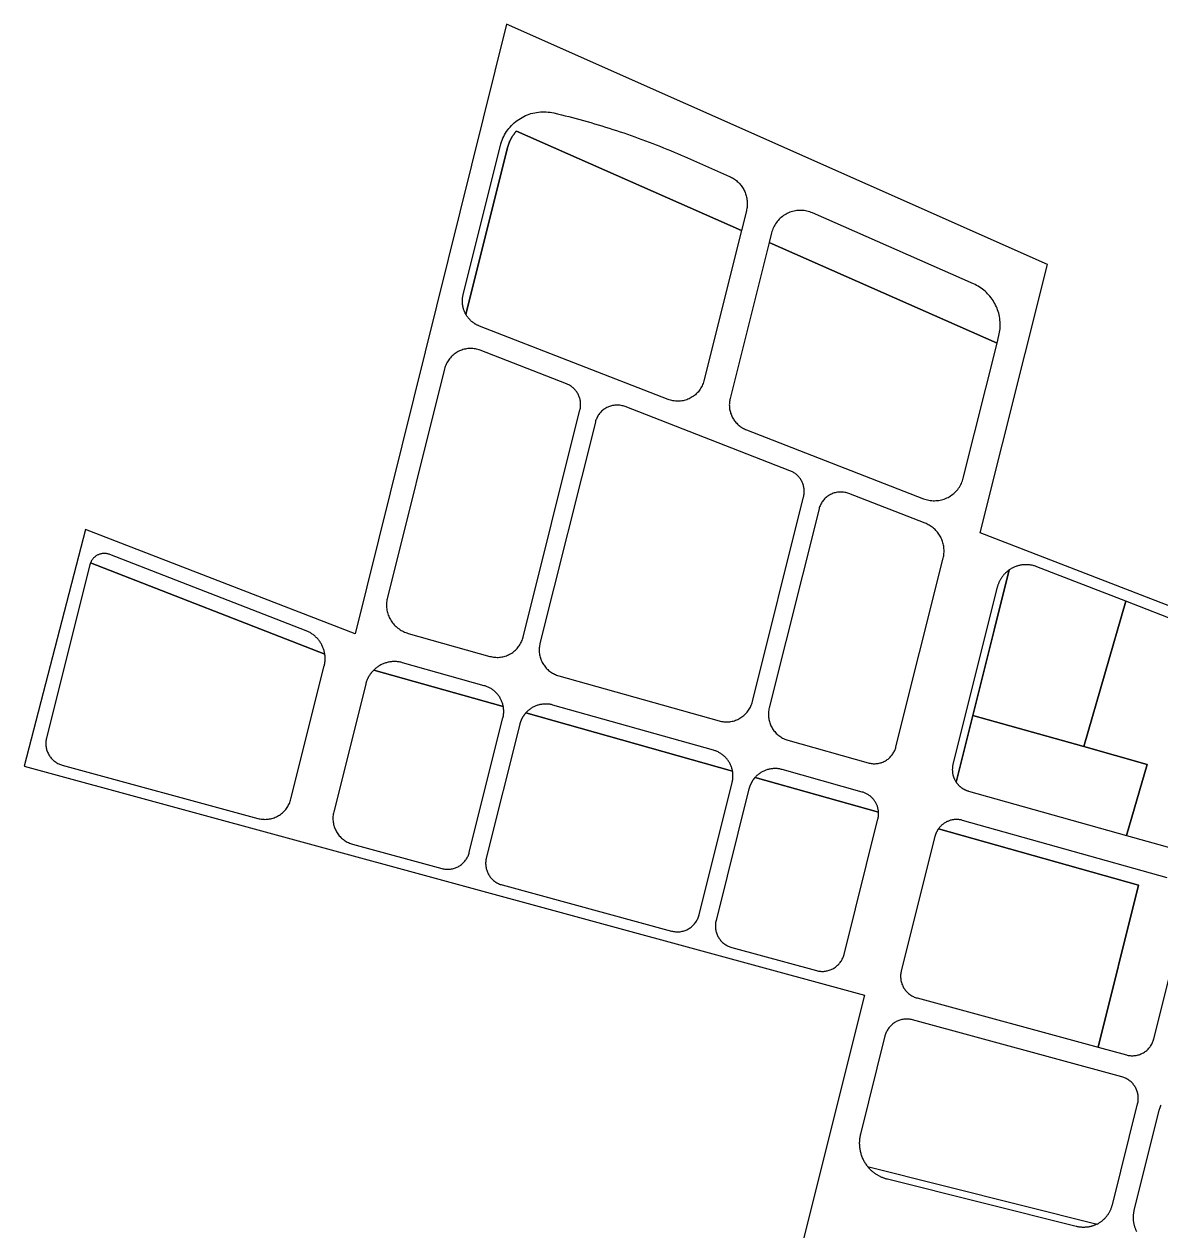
# Model space of a CAD drawing. Header units: millimetres. Extents: x 39644 to 41439, y 212527 to 214341.
# Drawn here: x 40063 to 40827, y 213529 to 214341 of the extents above; entities that cross this region are included whole.
import ezdxf

# ---------------------------------------------------------------- set-up
doc = ezdxf.new("R2010")
doc.units = ezdxf.units.MM
for name, color, linetype in [('00-规划范围', 7, 'CONTINUOUS'), ('YD-B1B2_边线', 7, 'CONTINUOUS'), ('YD-G1_边线', 7, 'CONTINUOUS'), ('YD-G2_边线', 7, 'CONTINUOUS'), ('YD-R2_边线', 7, 'CONTINUOUS'), ('YD-R2B1_边线', 7, 'CONTINUOUS'), ('YD-S41_边线', 7, 'CONTINUOUS')]:
    doc.layers.add(name, color=color, linetype=linetype)

msp = doc.modelspace()

# ---------------------------------------------------------------- linework, layer by layer
at = {"layer": '00-规划范围'}
msp.add_lwpolyline([(41209.2, 213401.95), (41340.97, 213916.29), (41141.65, 214004.1), (41056.34, 213713.73), (40856.1, 213770.1), (40901.26, 213922.92), (40705.57, 213998.74), (40750.69, 214179.11), (40387.1, 214340.56), (40285.5, 213930.71), (40104.1, 214000.97), (40062.96, 213841.72), (40627.8, 213687.88), (40457.95, 213009.03)], dxfattribs=at)
at = {"layer": 'YD-B1B2_边线', "color": 7}
for points in [[(40803.5, 213952.63), (40743.67, 213975.88), (40743.16, 213976.07), (40742.65, 213976.25), (40742.13, 213976.41), (40741.61, 213976.56), (40741.09, 213976.69), (40740.56, 213976.81), (40740.03, 213976.92), (40739.5, 213977.01), (40738.96, 213977.08), (40738.43, 213977.14), (40737.89, 213977.19), (40737.35, 213977.22), (40736.81, 213977.24), (40736.26, 213977.24), (40735.72, 213977.23), (40735.18, 213977.2), (40734.64, 213977.16), (40734.11, 213977.11), (40733.57, 213977.04), (40733.04, 213976.95), (40732.5, 213976.86), (40731.98, 213976.74), (40731.45, 213976.62), (40730.93, 213976.47), (40730.41, 213976.32), (40729.9, 213976.15), (40729.39, 213975.96), (40728.88, 213975.77), (40728.38, 213975.56), (40727.89, 213975.33), (40727.41, 213975.1), (40726.93, 213974.85), (40726.45, 213974.58), (40725.99, 213974.31), (40725.53, 213974.02), (40725.08, 213973.72), (40714.97, 213933.31), (40700.63, 213875.98), (40775.19, 213854.99), (40803.5, 213952.63)], [(40879.18, 213923.2), (40803.5, 213952.63), (40775.19, 213854.99), (40817.8, 213843), (40803.93, 213795.17), (40835.2, 213786.37)]]:
    msp.add_lwpolyline(points, dxfattribs=at)
at = {"layer": 'YD-G1_边线', "color": 7}
for points in [[(40586.88, 214022.82), (40587.01, 214023.4), (40587.12, 214024), (40587.2, 214024.59), (40587.26, 214025.19), (40587.3, 214025.79), (40587.31, 214026.39), (40587.3, 214027), (40587.27, 214027.6), (40587.21, 214028.2), (40587.12, 214028.79), (40587.01, 214029.38), (40586.88, 214029.97), (40586.73, 214030.55), (40586.55, 214031.13), (40586.35, 214031.7), (40586.12, 214032.26), (40585.88, 214032.8), (40585.61, 214033.34), (40585.32, 214033.87), (40585.01, 214034.39), (40584.68, 214034.89), (40584.33, 214035.38), (40583.96, 214035.86), (40583.57, 214036.32), (40583.16, 214036.76), (40582.74, 214037.19), (40582.3, 214037.6), (40581.84, 214037.99), (40581.37, 214038.36), (40580.88, 214038.71), (40580.38, 214039.05), (40579.87, 214039.36), (40579.34, 214039.65), (40578.8, 214039.93), (40578.26, 214040.18), (40577.7, 214040.4), (40466.84, 214083.5), (40466.18, 214083.73), (40465.5, 214083.94), (40464.82, 214084.11), (40464.13, 214084.26), (40463.43, 214084.37), (40462.73, 214084.44), (40462.03, 214084.49), (40461.32, 214084.5), (40460.62, 214084.47), (40459.92, 214084.42), (40459.22, 214084.33), (40458.52, 214084.21), (40457.83, 214084.05), (40457.15, 214083.87), (40456.48, 214083.65), (40455.82, 214083.4), (40455.17, 214083.12), (40454.54, 214082.81), (40453.92, 214082.47), (40453.32, 214082.1), (40452.74, 214081.7), (40452.17, 214081.28), (40451.63, 214080.83), (40451.11, 214080.36), (40450.61, 214079.86), (40450.14, 214079.34), (40449.69, 214078.79), (40449.26, 214078.23), (40448.86, 214077.65), (40448.5, 214077.04), (40448.15, 214076.43), (40447.84, 214075.79), (40447.56, 214075.15), (40447.31, 214074.49), (40447.09, 214073.82), (40446.91, 214073.14), (40409.67, 213924.3), (40409.5, 213923.55), (40409.36, 213922.79), (40409.25, 213922.03), (40409.18, 213921.26), (40409.14, 213920.49), (40409.13, 213919.72), (40409.16, 213918.95), (40409.22, 213918.18), (40409.31, 213917.42), (40409.43, 213916.66), (40409.59, 213915.9), (40409.78, 213915.16), (40410, 213914.42), (40410.25, 213913.69), (40410.53, 213912.97), (40410.84, 213912.27), (40411.19, 213911.58), (40411.56, 213910.9), (40411.96, 213910.25), (40412.39, 213909.6), (40412.85, 213908.98), (40413.33, 213908.38), (40413.83, 213907.8), (40414.37, 213907.24), (40414.92, 213906.71), (40415.5, 213906.2), (40416.1, 213905.71), (40416.72, 213905.25), (40417.35, 213904.82), (40418.01, 213904.42), (40418.68, 213904.04), (40419.37, 213903.69), (40420.07, 213903.38), (40420.79, 213903.09), (40421.52, 213902.83), (40422.25, 213902.61), (40530.11, 213872.25), (40530.88, 213872.05), (40531.67, 213871.88), (40532.46, 213871.75), (40533.25, 213871.66), (40534.05, 213871.6), (40534.85, 213871.58), (40535.65, 213871.59), (40536.45, 213871.63), (40537.24, 213871.72), (40538.03, 213871.83), (40538.82, 213871.99), (40539.6, 213872.17), (40540.36, 213872.4), (40541.12, 213872.65), (40541.87, 213872.94), (40542.6, 213873.26), (40543.32, 213873.62), (40544.02, 213874), (40544.7, 213874.42), (40545.37, 213874.87), (40546.01, 213875.34), (40546.63, 213875.85), (40547.23, 213876.38), (40547.8, 213876.93), (40548.35, 213877.52), (40548.87, 213878.12), (40549.37, 213878.75), (40549.84, 213879.4), (40550.27, 213880.07), (40550.68, 213880.76), (40551.06, 213881.46), (40551.4, 213882.19), (40551.71, 213882.92), (40551.99, 213883.67), (40552.24, 213884.43), (40552.45, 213885.21), (40586.88, 214022.82), (40586.88, 214022.82)], [(40120.5, 213984.14), (40120.09, 213984.29), (40119.67, 213984.42), (40119.25, 213984.53), (40118.83, 213984.63), (40118.4, 213984.7), (40117.96, 213984.76), (40117.53, 213984.8), (40117.09, 213984.82), (40116.66, 213984.82), (40116.22, 213984.8), (40115.79, 213984.76), (40115.35, 213984.7), (40114.92, 213984.63), (40114.5, 213984.53), (40114.08, 213984.42), (40113.66, 213984.29), (40113.25, 213984.14), (40112.85, 213983.97), (40112.45, 213983.79), (40112.06, 213983.59), (40111.69, 213983.37), (40111.32, 213983.14), (40110.96, 213982.89), (40110.62, 213982.62), (40110.28, 213982.34), (40109.96, 213982.04), (40109.65, 213981.74), (40109.36, 213981.41), (40109.08, 213981.08), (40108.81, 213980.73), (40108.56, 213980.38), (40108.33, 213980.01), (40108.11, 213979.63), (40107.91, 213979.24), (40107.72, 213978.85), (40107.55, 213978.44), (40265.05, 213917.21), (40264.95, 213917.78), (40264.84, 213918.35), (40264.71, 213918.92), (40264.56, 213919.48), (40264.4, 213920.04), (40264.22, 213920.59), (40264.02, 213921.14), (40263.81, 213921.68), (40263.59, 213922.22), (40263.34, 213922.75), (40263.09, 213923.27), (40262.82, 213923.79), (40262.53, 213924.29), (40262.23, 213924.79), (40261.91, 213925.28), (40261.58, 213925.76), (40261.24, 213926.22), (40260.88, 213926.68), (40260.51, 213927.13), (40260.12, 213927.57), (40259.73, 213928), (40259.32, 213928.41), (40258.9, 213928.81), (40258.47, 213929.2), (40258.02, 213929.58), (40257.57, 213929.94), (40257.11, 213930.29), (40256.63, 213930.63), (40256.15, 213930.95), (40255.66, 213931.26), (40255.15, 213931.56), (40254.64, 213931.84), (40254.13, 213932.1), (40253.6, 213932.35), (40253.07, 213932.59), (40252.53, 213932.8), (40120.5, 213984.14), (40120.5, 213984.14)], [(40372.19, 213895.92), (40317.34, 213911.36), (40316.78, 213911.51), (40316.21, 213911.65), (40315.64, 213911.76), (40315.07, 213911.86), (40314.49, 213911.95), (40313.92, 213912.01), (40313.34, 213912.06), (40312.75, 213912.09), (40312.17, 213912.11), (40311.59, 213912.11), (40311.01, 213912.09), (40310.43, 213912.06), (40309.85, 213912), (40309.27, 213911.93), (40308.7, 213911.85), (40308.12, 213911.75), (40307.55, 213911.63), (40306.99, 213911.49), (40306.43, 213911.34), (40305.87, 213911.17), (40305.32, 213910.99), (40304.77, 213910.79), (40304.23, 213910.57), (40303.7, 213910.34), (40303.17, 213910.1), (40302.65, 213909.83), (40302.14, 213909.56), (40301.64, 213909.26), (40301.14, 213908.96), (40300.66, 213908.64), (40300.18, 213908.3), (40299.71, 213907.95), (40299.26, 213907.59), (40298.81, 213907.22), (40298.38, 213906.83), (40297.96, 213906.43), (40385, 213881.93), (40384.89, 213882.47), (40384.76, 213883.01), (40384.61, 213883.55), (40384.45, 213884.08), (40384.28, 213884.61), (40384.08, 213885.13), (40383.87, 213885.64), (40383.65, 213886.15), (40383.41, 213886.65), (40383.15, 213887.14), (40382.88, 213887.63), (40382.6, 213888.1), (40382.3, 213888.57), (40381.98, 213889.03), (40381.65, 213889.47), (40381.31, 213889.91), (40380.95, 213890.34), (40380.59, 213890.75), (40380.2, 213891.16), (40379.81, 213891.55), (40379.41, 213891.93), (40378.99, 213892.29), (40378.56, 213892.65), (40378.12, 213892.99), (40377.67, 213893.31), (40377.22, 213893.63), (40376.75, 213893.92), (40376.27, 213894.21), (40375.78, 213894.48), (40375.29, 213894.73), (40374.79, 213894.97), (40374.28, 213895.19), (40373.77, 213895.4), (40373.24, 213895.59), (40372.72, 213895.77), (40372.19, 213895.92), (40372.19, 213895.92)], [(40418.41, 213882.91), (40417.87, 213883.05), (40417.33, 213883.18), (40416.79, 213883.29), (40416.24, 213883.38), (40415.69, 213883.46), (40415.14, 213883.51), (40414.59, 213883.56), (40414.03, 213883.58), (40413.48, 213883.59), (40412.92, 213883.58), (40412.37, 213883.55), (40411.81, 213883.5), (40411.26, 213883.44), (40410.71, 213883.36), (40410.17, 213883.27), (40409.62, 213883.16), (40409.08, 213883.03), (40408.55, 213882.88), (40408.02, 213882.72), (40407.49, 213882.54), (40406.97, 213882.35), (40406.46, 213882.14), (40405.95, 213881.91), (40405.45, 213881.67), (40404.96, 213881.41), (40404.47, 213881.14), (40404, 213880.85), (40403.53, 213880.55), (40403.07, 213880.24), (40402.63, 213879.91), (40402.19, 213879.56), (40401.77, 213879.21), (40401.35, 213878.84), (40400.95, 213878.46), (40400.56, 213878.06), (40400.18, 213877.66), (40539.08, 213838.56), (40538.97, 213839.1), (40538.84, 213839.64), (40538.69, 213840.18), (40538.53, 213840.71), (40538.36, 213841.23), (40538.16, 213841.76), (40537.95, 213842.27), (40537.73, 213842.78), (40537.49, 213843.28), (40537.23, 213843.77), (40536.96, 213844.25), (40536.68, 213844.73), (40536.38, 213845.2), (40536.06, 213845.65), (40535.73, 213846.1), (40535.39, 213846.54), (40535.03, 213846.96), (40534.67, 213847.38), (40534.29, 213847.78), (40533.89, 213848.18), (40533.49, 213848.55), (40533.07, 213848.92), (40532.64, 213849.27), (40532.2, 213849.62), (40531.75, 213849.94), (40531.3, 213850.25), (40530.83, 213850.55), (40530.35, 213850.84), (40529.86, 213851.11), (40529.37, 213851.36), (40528.87, 213851.6), (40528.36, 213851.82), (40527.85, 213852.03), (40527.33, 213852.22), (40526.8, 213852.39), (40526.27, 213852.55), (40418.41, 213882.91), (40418.41, 213882.91)], [(40572.49, 213839.54), (40571.95, 213839.68), (40571.41, 213839.81), (40570.87, 213839.92), (40570.32, 213840.01), (40569.77, 213840.08), (40569.22, 213840.14), (40568.67, 213840.18), (40568.11, 213840.21), (40567.56, 213840.21), (40567, 213840.2), (40566.45, 213840.18), (40565.89, 213840.13), (40565.34, 213840.07), (40564.79, 213839.99), (40564.25, 213839.9), (40563.7, 213839.78), (40563.16, 213839.66), (40562.63, 213839.51), (40562.1, 213839.35), (40561.57, 213839.17), (40561.05, 213838.97), (40560.54, 213838.76), (40560.03, 213838.54), (40559.53, 213838.3), (40559.04, 213838.04), (40558.55, 213837.77), (40558.08, 213837.48), (40557.61, 213837.18), (40557.16, 213836.86), (40556.71, 213836.53), (40556.27, 213836.19), (40555.85, 213835.84), (40555.43, 213835.47), (40555.03, 213835.08), (40554.64, 213834.69), (40554.26, 213834.28), (40637.23, 213810.93), (40637.18, 213811.44), (40637.12, 213811.95), (40637.05, 213812.46), (40636.95, 213812.96), (40636.84, 213813.46), (40636.71, 213813.96), (40636.57, 213814.45), (40636.41, 213814.94), (40636.23, 213815.42), (40636.03, 213815.89), (40635.82, 213816.36), (40635.59, 213816.82), (40635.35, 213817.27), (40635.09, 213817.71), (40634.82, 213818.15), (40634.53, 213818.57), (40634.23, 213818.99), (40633.91, 213819.39), (40633.58, 213819.78), (40633.24, 213820.17), (40632.89, 213820.54), (40632.52, 213820.89), (40632.14, 213821.24), (40631.75, 213821.57), (40631.34, 213821.89), (40630.93, 213822.19), (40630.51, 213822.48), (40630.07, 213822.75), (40629.63, 213823.01), (40629.18, 213823.26), (40628.72, 213823.49), (40628.25, 213823.7), (40627.78, 213823.9), (40627.3, 213824.08), (40626.81, 213824.24), (40626.32, 213824.39), (40572.49, 213839.54)], [(40831.32, 213766.68), (40693.73, 213805.41), (40693.24, 213805.54), (40692.74, 213805.66), (40692.23, 213805.75), (40691.73, 213805.83), (40691.22, 213805.89), (40690.71, 213805.94), (40690.19, 213805.96), (40689.68, 213805.97), (40689.17, 213805.97), (40688.66, 213805.94), (40688.15, 213805.9), (40687.64, 213805.84), (40687.13, 213805.76), (40686.63, 213805.66), (40686.13, 213805.55), (40685.63, 213805.42), (40685.14, 213805.27), (40684.65, 213805.11), (40684.17, 213804.93), (40683.7, 213804.73), (40683.23, 213804.52), (40682.77, 213804.29), (40682.32, 213804.05), (40681.88, 213803.79), (40681.44, 213803.52), (40681.02, 213803.23), (40680.61, 213802.93), (40680.2, 213802.61), (40679.81, 213802.28), (40679.43, 213801.93), (40679.06, 213801.58), (40678.7, 213801.21), (40678.36, 213800.83), (40678.03, 213800.44), (40677.71, 213800.03), (40677.41, 213799.62), (40812.02, 213761.73), (40784.79, 213652.89), (40803.79, 213647.72), (40804.43, 213647.56), (40805.08, 213647.42), (40805.74, 213647.32), (40806.4, 213647.25), (40807.06, 213647.2), (40807.72, 213647.19), (40808.38, 213647.2), (40809.04, 213647.25), (40809.7, 213647.32), (40810.36, 213647.42), (40811.01, 213647.55), (40811.65, 213647.71), (40812.29, 213647.9), (40812.92, 213648.11), (40813.53, 213648.36), (40814.14, 213648.63), (40814.73, 213648.92), (40815.31, 213649.25), (40815.88, 213649.59), (40816.42, 213649.97), (40816.96, 213650.36), (40817.47, 213650.78), (40817.96, 213651.22), (40818.44, 213651.69), (40818.89, 213652.17), (40819.33, 213652.67), (40819.73, 213653.19), (40820.12, 213653.73), (40820.48, 213654.29), (40820.82, 213654.86), (40821.13, 213655.45), (40821.41, 213656.04), (40821.67, 213656.66), (40821.9, 213657.28), (40822.11, 213657.91), (40822.28, 213658.55), (40843.91, 213744.99)]]:
    msp.add_lwpolyline(points, dxfattribs=at)
at = {"layer": 'YD-G2_边线', "color": 7}
for points in [[(40506.85, 214251.52), (40537.05, 214238.22), (40537.75, 214237.89), (40538.45, 214237.53), (40539.13, 214237.15), (40539.79, 214236.74), (40540.43, 214236.31), (40541.06, 214235.85), (40541.68, 214235.37), (40542.27, 214234.87), (40542.84, 214234.34), (40543.39, 214233.79), (40543.92, 214233.22), (40544.42, 214232.63), (40544.91, 214232.02), (40545.37, 214231.39), (40545.8, 214230.74), (40546.21, 214230.08), (40546.59, 214229.4), (40546.95, 214228.71), (40547.28, 214228), (40547.58, 214227.29), (40547.85, 214226.56), (40548.09, 214225.82), (40548.31, 214225.07), (40548.49, 214224.31), (40548.65, 214223.55), (40548.78, 214222.78), (40548.87, 214222.01), (40548.94, 214221.24), (40548.98, 214220.46), (40548.98, 214219.68), (40548.96, 214218.9), (40548.9, 214218.13), (40548.82, 214217.35), (40548.71, 214216.58), (40548.56, 214215.82), (40548.39, 214215.06), (40545.09, 214201.89), (40393.78, 214268.56), (40393.54, 214268.3), (40393.31, 214268.04), (40393.09, 214267.78), (40392.87, 214267.51), (40392.65, 214267.24), (40392.44, 214266.97), (40392.22, 214266.7), (40392.02, 214266.42), (40391.82, 214266.14), (40391.62, 214265.85), (40391.42, 214265.57), (40391.23, 214265.28), (40391.04, 214264.99), (40390.86, 214264.69), (40390.68, 214264.4), (40390.51, 214264.1), (40390.34, 214263.8), (40390.17, 214263.5), (40390.01, 214263.19), (40389.85, 214262.88), (40389.7, 214262.57), (40389.55, 214262.26), (40389.4, 214261.95), (40389.26, 214261.63), (40389.13, 214261.31), (40389, 214260.99), (40388.87, 214260.67), (40388.75, 214260.35), (40388.63, 214260.02), (40388.51, 214259.69), (40388.4, 214259.37), (40388.3, 214259.04), (40388.2, 214258.7), (40388.1, 214258.37), (40388.01, 214258.04), (40387.93, 214257.7), (40359.85, 214145.49), (40359.67, 214145.83), (40359.49, 214146.16), (40359.32, 214146.51), (40359.15, 214146.85), (40359, 214147.2), (40358.85, 214147.55), (40358.71, 214147.91), (40358.57, 214148.26), (40358.44, 214148.62), (40358.32, 214148.99), (40358.21, 214149.35), (40358.11, 214149.72), (40358.01, 214150.09), (40357.93, 214150.46), (40357.85, 214150.83), (40357.77, 214151.21), (40357.71, 214151.58), (40357.65, 214151.96), (40357.61, 214152.34), (40357.57, 214152.72), (40357.53, 214153.1), (40357.51, 214153.48), (40357.49, 214153.86), (40357.49, 214154.25), (40357.49, 214154.63), (40357.5, 214155.01), (40357.51, 214155.39), (40357.54, 214155.77), (40357.57, 214156.15), (40357.61, 214156.53), (40357.66, 214156.91), (40357.72, 214157.29), (40357.78, 214157.67), (40357.85, 214158.04), (40357.94, 214158.41), (40358.02, 214158.78), (40383.08, 214258.92), (40383.42, 214260.17), (40383.81, 214261.4), (40384.26, 214262.62), (40384.76, 214263.81), (40385.31, 214264.99), (40385.92, 214266.13), (40386.57, 214267.25), (40387.26, 214268.35), (40388.01, 214269.41), (40388.8, 214270.43), (40389.63, 214271.42), (40390.51, 214272.38), (40391.42, 214273.3), (40392.38, 214274.17), (40393.37, 214275.01), (40394.4, 214275.8), (40395.46, 214276.54), (40396.55, 214277.24), (40397.67, 214277.89), (40398.82, 214278.49), (40399.99, 214279.05), (40401.18, 214279.55), (40402.4, 214280), (40403.63, 214280.39), (40404.88, 214280.73), (40406.15, 214281.02), (40407.42, 214281.26), (40408.7, 214281.43), (40409.99, 214281.56), (40411.29, 214281.62), (40412.58, 214281.63), (40413.88, 214281.59), (40415.17, 214281.49), (40416.46, 214281.33), (40417.74, 214281.12), (40419, 214280.85), (40421.51, 214280.26), (40424.02, 214279.65), (40426.52, 214279.03), (40429.01, 214278.4), (40431.51, 214277.76), (40434, 214277.1), (40436.49, 214276.43), (40438.97, 214275.75), (40441.45, 214275.05), (40443.93, 214274.35), (40446.4, 214273.62), (40448.87, 214272.89), (40451.34, 214272.14), (40453.8, 214271.39), (40456.26, 214270.61), (40458.71, 214269.83), (40461.16, 214269.03), (40463.61, 214268.22), (40466.05, 214267.4), (40468.49, 214266.57), (40470.92, 214265.72), (40473.35, 214264.86), (40475.77, 214263.99), (40478.19, 214263.1), (40480.61, 214262.2), (40483.02, 214261.29), (40485.42, 214260.37), (40487.83, 214259.44), (40490.22, 214258.49), (40492.61, 214257.53), (40495, 214256.56), (40497.38, 214255.58), (40499.76, 214254.58), (40502.13, 214253.57), (40504.49, 214252.55), (40506.85, 214251.52), (40506.85, 214251.52)], [(40701.01, 214165.98), (40592.76, 214213.67), (40591.86, 214214.04), (40590.95, 214214.37), (40590.02, 214214.65), (40589.09, 214214.88), (40588.14, 214215.07), (40587.18, 214215.22), (40586.22, 214215.31), (40585.25, 214215.36), (40584.28, 214215.37), (40583.32, 214215.32), (40582.35, 214215.23), (40581.39, 214215.1), (40580.44, 214214.91), (40579.5, 214214.69), (40578.57, 214214.41), (40577.66, 214214.09), (40576.76, 214213.73), (40575.88, 214213.33), (40575.03, 214212.88), (40574.19, 214212.39), (40573.38, 214211.86), (40572.59, 214211.3), (40571.84, 214210.69), (40571.11, 214210.05), (40570.42, 214209.38), (40569.76, 214208.67), (40569.13, 214207.93), (40568.54, 214207.17), (40567.99, 214206.37), (40567.48, 214205.55), (40567.01, 214204.7), (40566.57, 214203.84), (40566.19, 214202.95), (40565.84, 214202.05), (40565.54, 214201.13), (40565.28, 214200.19), (40563.66, 214193.71), (40716.85, 214126.22), (40718.1, 214131.21), (40718.36, 214132.35), (40718.58, 214133.5), (40718.75, 214134.66), (40718.88, 214135.82), (40718.96, 214136.99), (40718.99, 214138.16), (40718.98, 214139.33), (40718.93, 214140.49), (40718.83, 214141.66), (40718.68, 214142.82), (40718.49, 214143.97), (40718.25, 214145.12), (40717.97, 214146.26), (40717.65, 214147.38), (40717.28, 214148.49), (40716.87, 214149.59), (40716.41, 214150.66), (40715.92, 214151.72), (40715.38, 214152.76), (40714.81, 214153.78), (40714.19, 214154.78), (40713.54, 214155.75), (40712.85, 214156.69), (40712.12, 214157.61), (40711.35, 214158.49), (40710.56, 214159.35), (40709.73, 214160.17), (40708.87, 214160.97), (40707.98, 214161.72), (40707.06, 214162.45), (40706.11, 214163.13), (40705.13, 214163.78), (40704.14, 214164.39), (40703.11, 214164.96), (40702.07, 214165.49), (40701.01, 214165.98), (40701.01, 214165.98)], [(40714.97, 213933.31), (40725.08, 213973.72), (40724.75, 213973.49), (40724.43, 213973.25), (40724.11, 213973), (40723.8, 213972.75), (40723.49, 213972.5), (40723.18, 213972.24), (40722.89, 213971.97), (40722.59, 213971.69), (40722.31, 213971.41), (40722.02, 213971.12), (40721.75, 213970.83), (40721.48, 213970.54), (40721.22, 213970.23), (40720.96, 213969.93), (40720.71, 213969.61), (40720.46, 213969.29), (40720.22, 213968.97), (40719.99, 213968.64), (40719.76, 213968.31), (40719.55, 213967.97), (40719.33, 213967.63), (40719.13, 213967.29), (40718.93, 213966.94), (40718.74, 213966.59), (40718.56, 213966.23), (40718.38, 213965.87), (40718.21, 213965.51), (40718.05, 213965.14), (40717.89, 213964.77), (40717.74, 213964.39), (40717.6, 213964.02), (40717.47, 213963.64), (40717.35, 213963.26), (40717.23, 213962.87), (40717.12, 213962.49), (40717.02, 213962.1), (40687.26, 213843.14), (40687.18, 213842.8), (40687.1, 213842.46), (40687.04, 213842.11), (40686.98, 213841.77), (40686.93, 213841.42), (40686.89, 213841.07), (40686.86, 213840.72), (40686.84, 213840.37), (40686.82, 213840.02), (40686.81, 213839.67), (40686.81, 213839.32), (40686.82, 213838.97), (40686.84, 213838.62), (40686.86, 213838.27), (40686.89, 213837.92), (40686.93, 213837.57), (40686.98, 213837.23), (40687.04, 213836.88), (40687.11, 213836.54), (40687.18, 213836.19), (40687.26, 213835.85), (40687.35, 213835.51), (40687.45, 213835.18), (40687.55, 213834.84), (40687.66, 213834.51), (40687.78, 213834.18), (40687.91, 213833.86), (40688.05, 213833.53), (40688.19, 213833.21), (40688.34, 213832.9), (40688.5, 213832.58), (40688.66, 213832.28), (40688.84, 213831.97), (40689.02, 213831.67), (40689.2, 213831.37), (40689.4, 213831.08), (40700.63, 213875.98), (40714.97, 213933.31)], [(40629.89, 213572.66), (40784.16, 213534.07), (40783.8, 213533.88), (40783.44, 213533.71), (40783.07, 213533.54), (40782.7, 213533.38), (40782.33, 213533.23), (40781.96, 213533.09), (40781.58, 213532.95), (40781.2, 213532.82), (40780.82, 213532.7), (40780.43, 213532.59), (40780.04, 213532.48), (40779.65, 213532.38), (40779.26, 213532.29), (40778.87, 213532.21), (40778.48, 213532.14), (40778.08, 213532.07), (40777.68, 213532.01), (40777.28, 213531.96), (40776.88, 213531.92), (40776.48, 213531.89), (40776.08, 213531.86), (40775.68, 213531.84), (40775.28, 213531.83), (40774.88, 213531.83), (40774.48, 213531.83), (40774.08, 213531.85), (40773.68, 213531.87), (40773.28, 213531.9), (40772.88, 213531.94), (40772.48, 213531.98), (40772.08, 213532.04), (40771.68, 213532.1), (40771.29, 213532.17), (40770.89, 213532.25), (40770.5, 213532.33), (40770.11, 213532.43), (40643.23, 213564.17), (40642.8, 213564.28), (40642.37, 213564.4), (40641.94, 213564.53), (40641.52, 213564.66), (40641.09, 213564.81), (40640.67, 213564.96), (40640.25, 213565.12), (40639.84, 213565.28), (40639.43, 213565.45), (40639.02, 213565.63), (40638.61, 213565.82), (40638.21, 213566.02), (40637.81, 213566.22), (40637.42, 213566.43), (40637.02, 213566.64), (40636.64, 213566.87), (40636.25, 213567.1), (40635.87, 213567.33), (40635.5, 213567.58), (40635.13, 213567.83), (40634.76, 213568.08), (40634.4, 213568.35), (40634.05, 213568.61), (40633.69, 213568.89), (40633.35, 213569.17), (40633.01, 213569.46), (40632.67, 213569.76), (40632.34, 213570.06), (40632.01, 213570.36), (40631.69, 213570.67), (40631.38, 213570.99), (40631.07, 213571.31), (40630.77, 213571.64), (40630.47, 213571.98), (40630.18, 213572.32), (40629.89, 213572.66)]]:
    msp.add_lwpolyline(points, dxfattribs=at)
at = {"layer": 'YD-R2_边线', "color": 7}
for points in [[(40545.09, 214201.89), (40519.78, 214100.74), (40519.56, 214099.92), (40519.3, 214099.12), (40519, 214098.32), (40518.66, 214097.55), (40518.28, 214096.79), (40517.87, 214096.04), (40517.43, 214095.32), (40516.95, 214094.62), (40516.44, 214093.94), (40515.9, 214093.29), (40515.33, 214092.66), (40514.73, 214092.07), (40514.1, 214091.5), (40513.44, 214090.96), (40512.76, 214090.45), (40512.06, 214089.97), (40511.34, 214089.53), (40510.59, 214089.12), (40509.83, 214088.75), (40509.05, 214088.42), (40508.26, 214088.12), (40507.45, 214087.86), (40506.63, 214087.63), (40505.81, 214087.45), (40504.97, 214087.31), (40504.13, 214087.2), (40503.28, 214087.14), (40502.44, 214087.11), (40501.59, 214087.13), (40500.74, 214087.18), (40499.9, 214087.27), (40499.06, 214087.41), (40498.23, 214087.58), (40497.41, 214087.79), (40496.6, 214088.04), (40495.8, 214088.33), (40368.96, 214137.64), (40368.65, 214137.77), (40368.33, 214137.9), (40368.02, 214138.04), (40367.71, 214138.18), (40367.41, 214138.33), (40367.11, 214138.49), (40366.81, 214138.65), (40366.51, 214138.81), (40366.21, 214138.99), (40365.92, 214139.17), (40365.64, 214139.35), (40365.35, 214139.54), (40365.07, 214139.73), (40364.8, 214139.93), (40364.53, 214140.14), (40364.26, 214140.35), (40363.99, 214140.56), (40363.73, 214140.78), (40363.48, 214141.01), (40363.23, 214141.24), (40362.98, 214141.47), (40362.74, 214141.71), (40362.5, 214141.95), (40362.26, 214142.2), (40362.04, 214142.45), (40361.81, 214142.71), (40361.59, 214142.97), (40361.38, 214143.24), (40361.17, 214143.51), (40360.97, 214143.78), (40360.77, 214144.06), (40360.57, 214144.34), (40360.38, 214144.62), (40360.2, 214144.91), (40360.02, 214145.2), (40359.85, 214145.49), (40387.93, 214257.7), (40388.01, 214258.04), (40388.1, 214258.37), (40388.2, 214258.7), (40388.3, 214259.04), (40388.4, 214259.37), (40388.51, 214259.69), (40388.63, 214260.02), (40388.75, 214260.35), (40388.87, 214260.67), (40389, 214260.99), (40389.13, 214261.31), (40389.26, 214261.63), (40389.4, 214261.95), (40389.55, 214262.26), (40389.7, 214262.57), (40389.85, 214262.88), (40390.01, 214263.19), (40390.17, 214263.5), (40390.34, 214263.8), (40390.51, 214264.1), (40390.68, 214264.4), (40390.86, 214264.69), (40391.04, 214264.99), (40391.23, 214265.28), (40391.42, 214265.57), (40391.62, 214265.85), (40391.82, 214266.14), (40392.02, 214266.42), (40392.22, 214266.7), (40392.44, 214266.97), (40392.65, 214267.24), (40392.87, 214267.51), (40393.09, 214267.78), (40393.31, 214268.04), (40393.54, 214268.3), (40393.78, 214268.56), (40545.09, 214201.89)], [(40436.56, 214081.24), (40436.7, 214081.83), (40436.8, 214082.42), (40436.89, 214083.02), (40436.95, 214083.62), (40436.99, 214084.22), (40437, 214084.82), (40436.99, 214085.42), (40436.95, 214086.02), (40436.89, 214086.62), (40436.81, 214087.22), (40436.7, 214087.81), (40436.57, 214088.4), (40436.42, 214088.98), (40436.24, 214089.56), (40436.04, 214090.12), (40435.81, 214090.68), (40435.57, 214091.23), (40435.3, 214091.77), (40435.01, 214092.3), (40434.7, 214092.82), (40434.37, 214093.32), (40434.02, 214093.81), (40433.65, 214094.28), (40433.26, 214094.74), (40432.85, 214095.19), (40432.43, 214095.62), (40431.99, 214096.03), (40431.53, 214096.42), (40431.06, 214096.79), (40430.57, 214097.15), (40430.07, 214097.48), (40429.56, 214097.79), (40429.03, 214098.09), (40428.49, 214098.36), (40427.94, 214098.61), (40427.39, 214098.83), (40369.5, 214121.34), (40368.7, 214121.62), (40367.89, 214121.87), (40367.07, 214122.08), (40366.24, 214122.26), (40365.4, 214122.39), (40364.56, 214122.48), (40363.72, 214122.53), (40362.87, 214122.55), (40362.02, 214122.52), (40361.18, 214122.45), (40360.34, 214122.35), (40359.5, 214122.2), (40358.68, 214122.02), (40357.86, 214121.8), (40357.05, 214121.53), (40356.26, 214121.24), (40355.48, 214120.9), (40354.72, 214120.53), (40353.98, 214120.12), (40353.26, 214119.68), (40352.56, 214119.2), (40351.88, 214118.69), (40351.23, 214118.15), (40350.6, 214117.58), (40350, 214116.99), (40349.43, 214116.36), (40348.89, 214115.71), (40348.38, 214115.03), (40347.9, 214114.33), (40347.46, 214113.61), (40347.05, 214112.87), (40346.67, 214112.11), (40346.34, 214111.33), (40346.04, 214110.54), (40345.77, 214109.73), (40345.55, 214108.92), (40307.09, 213955.2), (40306.9, 213954.36), (40306.74, 213953.52), (40306.63, 213952.67), (40306.54, 213951.82), (40306.5, 213950.96), (40306.49, 213950.11), (40306.52, 213949.25), (40306.58, 213948.4), (40306.69, 213947.55), (40306.82, 213946.7), (40307, 213945.86), (40307.21, 213945.03), (40307.45, 213944.21), (40307.73, 213943.4), (40308.05, 213942.61), (40308.39, 213941.82), (40308.78, 213941.06), (40309.19, 213940.31), (40309.64, 213939.58), (40310.11, 213938.86), (40310.62, 213938.17), (40311.15, 213937.5), (40311.72, 213936.86), (40312.31, 213936.24), (40312.92, 213935.65), (40313.57, 213935.08), (40314.23, 213934.54), (40314.92, 213934.03), (40315.63, 213933.55), (40316.36, 213933.1), (40317.1, 213932.68), (40317.87, 213932.3), (40318.65, 213931.94), (40319.44, 213931.62), (40320.25, 213931.34), (40321.07, 213931.09), (40376.03, 213915.62), (40376.81, 213915.42), (40377.59, 213915.25), (40378.38, 213915.12), (40379.18, 213915.03), (40379.98, 213914.97), (40380.78, 213914.95), (40381.58, 213914.96), (40382.38, 213915.01), (40383.17, 213915.09), (40383.97, 213915.21), (40384.75, 213915.36), (40385.53, 213915.55), (40386.3, 213915.77), (40387.06, 213916.03), (40387.81, 213916.32), (40388.54, 213916.65), (40389.26, 213917), (40389.96, 213917.39), (40390.64, 213917.81), (40391.31, 213918.26), (40391.95, 213918.73), (40392.57, 213919.24), (40393.17, 213919.77), (40393.75, 213920.33), (40394.29, 213920.91), (40394.82, 213921.52), (40395.31, 213922.15), (40395.78, 213922.81), (40396.21, 213923.48), (40396.62, 213924.17), (40397, 213924.88), (40397.34, 213925.6), (40397.65, 213926.34), (40397.93, 213927.09), (40398.17, 213927.85), (40398.38, 213928.63), (40436.56, 214081.24), (40436.56, 214081.24)], [(40107.55, 213978.44), (40107.5, 213978.31), (40107.46, 213978.18), (40107.41, 213978.05), (40107.37, 213977.92), (40107.32, 213977.79), (40107.29, 213977.69), (40107.26, 213977.59), (40107.24, 213977.48), (40107.21, 213977.38), (40107.18, 213977.28), (40077.99, 213860.62), (40077.85, 213859.99), (40077.74, 213859.36), (40077.65, 213858.72), (40077.59, 213858.07), (40077.55, 213857.43), (40077.55, 213856.78), (40077.57, 213856.14), (40077.62, 213855.49), (40077.7, 213854.85), (40077.8, 213854.22), (40077.94, 213853.58), (40078.1, 213852.96), (40078.28, 213852.34), (40078.5, 213851.73), (40078.73, 213851.13), (40079, 213850.54), (40079.29, 213849.96), (40079.6, 213849.4), (40079.94, 213848.85), (40080.3, 213848.31), (40080.69, 213847.8), (40081.09, 213847.29), (40081.52, 213846.81), (40081.97, 213846.34), (40082.44, 213845.9), (40082.92, 213845.47), (40083.43, 213845.07), (40083.95, 213844.69), (40084.49, 213844.33), (40085.04, 213844), (40085.6, 213843.68), (40086.18, 213843.4), (40086.77, 213843.14), (40087.37, 213842.9), (40087.99, 213842.69), (40088.6, 213842.51), (40220.07, 213806.7), (40220.85, 213806.51), (40221.63, 213806.35), (40222.41, 213806.23), (40223.21, 213806.14), (40224, 213806.09), (40224.8, 213806.07), (40225.6, 213806.09), (40226.39, 213806.14), (40227.18, 213806.23), (40227.97, 213806.35), (40228.75, 213806.51), (40229.53, 213806.7), (40230.29, 213806.93), (40231.05, 213807.19), (40231.79, 213807.48), (40232.52, 213807.81), (40233.23, 213808.16), (40233.92, 213808.55), (40234.6, 213808.97), (40235.26, 213809.42), (40235.9, 213809.9), (40236.52, 213810.4), (40237.11, 213810.94), (40237.68, 213811.49), (40238.22, 213812.08), (40238.74, 213812.68), (40239.23, 213813.31), (40239.7, 213813.96), (40240.13, 213814.63), (40240.53, 213815.32), (40240.9, 213816.02), (40241.24, 213816.74), (40241.55, 213817.48), (40241.83, 213818.23), (40242.07, 213818.99), (40242.28, 213819.76), (40264.68, 213909.31), (40264.74, 213909.52), (40264.79, 213909.74), (40264.83, 213909.96), (40264.88, 213910.17), (40264.92, 213910.39), (40264.96, 213910.61), (40265, 213910.82), (40265.04, 213911.04), (40265.07, 213911.26), (40265.1, 213911.48), (40265.13, 213911.7), (40265.15, 213911.92), (40265.18, 213912.14), (40265.2, 213912.36), (40265.22, 213912.58), (40265.23, 213912.8), (40265.25, 213913.02), (40265.26, 213913.24), (40265.27, 213913.46), (40265.28, 213913.68), (40265.28, 213913.9), (40265.28, 213914.12), (40265.28, 213914.35), (40265.28, 213914.57), (40265.27, 213914.79), (40265.26, 213915.01), (40265.25, 213915.23), (40265.24, 213915.45), (40265.22, 213915.67), (40265.21, 213915.89), (40265.19, 213916.11), (40265.16, 213916.33), (40265.14, 213916.55), (40265.11, 213916.77), (40265.08, 213916.99), (40265.05, 213917.21), (40107.55, 213978.44), (40107.55, 213978.44)], [(40384.77, 213874.23), (40384.82, 213874.44), (40384.87, 213874.65), (40384.92, 213874.86), (40384.96, 213875.07), (40385, 213875.28), (40385.04, 213875.49), (40385.08, 213875.71), (40385.11, 213875.92), (40385.14, 213876.13), (40385.17, 213876.35), (40385.19, 213876.56), (40385.22, 213876.78), (40385.24, 213876.99), (40385.26, 213877.21), (40385.27, 213877.42), (40385.28, 213877.64), (40385.29, 213877.85), (40385.3, 213878.07), (40385.31, 213878.28), (40385.31, 213878.5), (40385.31, 213878.71), (40385.31, 213878.93), (40385.3, 213879.14), (40385.29, 213879.36), (40385.28, 213879.58), (40385.27, 213879.79), (40385.25, 213880.01), (40385.24, 213880.22), (40385.21, 213880.44), (40385.19, 213880.65), (40385.17, 213880.86), (40385.14, 213881.08), (40385.11, 213881.29), (40385.07, 213881.5), (40385.04, 213881.72), (40385, 213881.93), (40297.96, 213906.43), (40297.74, 213906.21), (40297.53, 213905.99), (40297.31, 213905.77), (40297.11, 213905.55), (40296.9, 213905.32), (40296.7, 213905.08), (40296.5, 213904.85), (40296.31, 213904.61), (40296.12, 213904.37), (40295.93, 213904.13), (40295.75, 213903.88), (40295.57, 213903.63), (40295.4, 213903.38), (40295.22, 213903.12), (40295.06, 213902.86), (40294.89, 213902.6), (40294.74, 213902.34), (40294.58, 213902.08), (40294.43, 213901.81), (40294.28, 213901.54), (40294.14, 213901.27), (40294, 213900.99), (40293.87, 213900.72), (40293.74, 213900.44), (40293.61, 213900.16), (40293.49, 213899.88), (40293.37, 213899.59), (40293.26, 213899.31), (40293.15, 213899.02), (40293.05, 213898.73), (40292.95, 213898.44), (40292.85, 213898.15), (40292.76, 213897.85), (40292.68, 213897.56), (40292.6, 213897.26), (40292.52, 213896.97), (40271.03, 213811.09), (40270.86, 213810.33), (40270.72, 213809.57), (40270.62, 213808.8), (40270.54, 213808.03), (40270.5, 213807.26), (40270.5, 213806.48), (40270.52, 213805.71), (40270.58, 213804.94), (40270.68, 213804.17), (40270.8, 213803.4), (40270.96, 213802.64), (40271.15, 213801.89), (40271.38, 213801.15), (40271.63, 213800.42), (40271.92, 213799.7), (40272.24, 213798.99), (40272.59, 213798.3), (40272.96, 213797.62), (40273.37, 213796.96), (40273.8, 213796.32), (40274.26, 213795.7), (40274.75, 213795.1), (40275.27, 213794.52), (40275.8, 213793.96), (40276.36, 213793.42), (40276.95, 213792.91), (40277.55, 213792.43), (40278.18, 213791.97), (40278.82, 213791.54), (40279.49, 213791.14), (40280.16, 213790.76), (40280.86, 213790.42), (40281.57, 213790.11), (40282.29, 213789.82), (40283.02, 213789.57), (40283.77, 213789.35), (40343.67, 213773.04), (40344.31, 213772.88), (40344.97, 213772.74), (40345.62, 213772.64), (40346.28, 213772.57), (40346.95, 213772.52), (40347.61, 213772.51), (40348.27, 213772.52), (40348.94, 213772.57), (40349.6, 213772.64), (40350.25, 213772.74), (40350.9, 213772.88), (40351.55, 213773.04), (40352.19, 213773.22), (40352.81, 213773.44), (40353.43, 213773.69), (40354.04, 213773.96), (40354.63, 213774.25), (40355.21, 213774.58), (40355.78, 213774.93), (40356.33, 213775.3), (40356.86, 213775.7), (40357.37, 213776.12), (40357.87, 213776.56), (40358.34, 213777.03), (40358.8, 213777.51), (40359.23, 213778.02), (40359.64, 213778.54), (40360.02, 213779.08), (40360.38, 213779.64), (40360.72, 213780.22), (40361.03, 213780.8), (40361.31, 213781.4), (40361.57, 213782.02), (40361.8, 213782.64), (40362, 213783.27), (40362.17, 213783.91), (40384.77, 213874.23), (40384.77, 213874.23)], [(40538.85, 213830.86), (40538.9, 213831.07), (40538.95, 213831.28), (40539, 213831.49), (40539.04, 213831.7), (40539.08, 213831.91), (40539.12, 213832.12), (40539.16, 213832.34), (40539.19, 213832.55), (40539.22, 213832.76), (40539.25, 213832.98), (40539.27, 213833.19), (40539.3, 213833.4), (40539.32, 213833.62), (40539.34, 213833.83), (40539.35, 213834.05), (40539.36, 213834.26), (40539.37, 213834.48), (40539.38, 213834.69), (40539.39, 213834.91), (40539.39, 213835.13), (40539.39, 213835.34), (40539.39, 213835.56), (40539.38, 213835.77), (40539.37, 213835.99), (40539.36, 213836.2), (40539.35, 213836.42), (40539.33, 213836.63), (40539.32, 213836.85), (40539.3, 213837.06), (40539.27, 213837.28), (40539.25, 213837.49), (40539.22, 213837.71), (40539.19, 213837.92), (40539.15, 213838.13), (40539.12, 213838.35), (40539.08, 213838.56), (40400.18, 213877.66), (40400.02, 213877.47), (40399.86, 213877.29), (40399.7, 213877.1), (40399.54, 213876.91), (40399.39, 213876.72), (40399.24, 213876.53), (40399.09, 213876.33), (40398.95, 213876.13), (40398.81, 213875.93), (40398.67, 213875.73), (40398.53, 213875.53), (40398.4, 213875.32), (40398.26, 213875.12), (40398.14, 213874.91), (40398.01, 213874.7), (40397.89, 213874.49), (40397.77, 213874.27), (40397.65, 213874.06), (40397.54, 213873.84), (40397.43, 213873.62), (40397.32, 213873.4), (40397.21, 213873.18), (40397.11, 213872.96), (40397.01, 213872.74), (40396.92, 213872.51), (40396.83, 213872.28), (40396.74, 213872.06), (40396.65, 213871.83), (40396.57, 213871.6), (40396.49, 213871.36), (40396.41, 213871.13), (40396.33, 213870.9), (40396.26, 213870.66), (40396.2, 213870.43), (40396.13, 213870.19), (40396.07, 213869.95), (40373.59, 213780.08), (40373.44, 213779.46), (40373.33, 213778.82), (40373.24, 213778.18), (40373.18, 213777.54), (40373.15, 213776.89), (40373.15, 213776.25), (40373.17, 213775.61), (40373.22, 213774.96), (40373.3, 213774.32), (40373.41, 213773.69), (40373.54, 213773.05), (40373.7, 213772.43), (40373.89, 213771.81), (40374.1, 213771.2), (40374.34, 213770.6), (40374.6, 213770.02), (40374.89, 213769.44), (40375.21, 213768.88), (40375.55, 213768.33), (40375.91, 213767.79), (40376.29, 213767.28), (40376.7, 213766.77), (40377.13, 213766.29), (40377.57, 213765.83), (40378.04, 213765.38), (40378.53, 213764.96), (40379.03, 213764.56), (40379.55, 213764.18), (40380.09, 213763.82), (40380.64, 213763.48), (40381.21, 213763.17), (40381.78, 213762.89), (40382.37, 213762.62), (40382.97, 213762.39), (40383.58, 213762.18), (40384.2, 213762), (40498.08, 213730.98), (40498.72, 213730.82), (40499.37, 213730.69), (40500.03, 213730.59), (40500.69, 213730.51), (40501.35, 213730.47), (40502.01, 213730.45), (40502.67, 213730.47), (40503.34, 213730.51), (40504, 213730.58), (40504.65, 213730.69), (40505.3, 213730.82), (40505.94, 213730.98), (40506.58, 213731.16), (40507.21, 213731.38), (40507.82, 213731.62), (40508.43, 213731.89), (40509.02, 213732.19), (40509.6, 213732.51), (40510.17, 213732.86), (40510.72, 213733.23), (40511.25, 213733.63), (40511.76, 213734.05), (40512.26, 213734.49), (40512.73, 213734.95), (40513.18, 213735.43), (40513.62, 213735.94), (40514.03, 213736.46), (40514.41, 213737), (40514.77, 213737.55), (40515.11, 213738.13), (40515.42, 213738.71), (40515.71, 213739.31), (40515.96, 213739.92), (40516.19, 213740.54), (40516.4, 213741.17), (40516.57, 213741.81), (40538.85, 213830.86), (40538.85, 213830.86)], [(40827.15, 213614.02), (40826.83, 213613.44), (40826.55, 213612.84), (40826.29, 213612.23), (40826.06, 213611.61), (40825.86, 213610.98), (40825.68, 213610.34), (40808.92, 213543.33), (40808.81, 213542.87), (40808.71, 213542.41), (40808.62, 213541.95), (40808.55, 213541.49), (40808.48, 213541.02), (40808.43, 213540.55), (40808.38, 213540.08), (40808.35, 213539.61), (40808.33, 213539.14), (40808.32, 213538.67), (40808.32, 213538.2), (40808.33, 213537.73), (40808.36, 213537.26), (40808.39, 213536.79), (40808.44, 213536.32), (40808.49, 213535.85), (40808.56, 213535.38), (40808.64, 213534.92), (40808.73, 213534.46), (40808.83, 213534), (40808.94, 213533.54), (40809.06, 213533.08), (40809.19, 213532.63), (40809.34, 213532.18), (40809.49, 213531.74), (40809.65, 213531.3), (40809.83, 213530.86), (40810.01, 213530.42), (40810.21, 213530), (40810.41, 213529.57), (40810.63, 213529.15)]]:
    msp.add_lwpolyline(points, dxfattribs=at)
at = {"layer": 'YD-R2B1_边线', "color": 7}
for points in [[(40563.66, 214193.71), (40537.47, 214089.03), (40537.31, 214088.32), (40537.18, 214087.61), (40537.07, 214086.9), (40537, 214086.18), (40536.95, 214085.46), (40536.93, 214084.74), (40536.94, 214084.01), (40536.98, 214083.29), (40537.05, 214082.57), (40537.15, 214081.86), (40537.28, 214081.15), (40537.43, 214080.44), (40537.62, 214079.74), (40537.83, 214079.05), (40538.07, 214078.37), (40538.33, 214077.7), (40538.63, 214077.04), (40538.95, 214076.39), (40539.29, 214075.75), (40539.66, 214075.13), (40540.05, 214074.53), (40540.47, 214073.94), (40540.92, 214073.37), (40541.38, 214072.81), (40541.87, 214072.28), (40542.37, 214071.76), (40542.9, 214071.27), (40543.45, 214070.8), (40544.01, 214070.35), (40544.6, 214069.92), (40545.2, 214069.52), (40545.81, 214069.14), (40546.44, 214068.79), (40547.09, 214068.46), (40547.74, 214068.16), (40548.41, 214067.88), (40667.48, 214021.6), (40668.36, 214021.28), (40669.26, 214021), (40670.18, 214020.76), (40671.1, 214020.57), (40672.03, 214020.42), (40672.97, 214020.32), (40673.91, 214020.25), (40674.86, 214020.24), (40675.8, 214020.27), (40676.74, 214020.34), (40677.68, 214020.46), (40678.61, 214020.62), (40679.53, 214020.83), (40680.44, 214021.07), (40681.34, 214021.36), (40682.22, 214021.7), (40683.09, 214022.07), (40683.94, 214022.49), (40684.76, 214022.94), (40685.57, 214023.43), (40686.35, 214023.97), (40687.1, 214024.53), (40687.83, 214025.13), (40688.53, 214025.77), (40689.2, 214026.44), (40689.83, 214027.13), (40690.43, 214027.86), (40691, 214028.62), (40691.53, 214029.4), (40692.02, 214030.2), (40692.48, 214031.03), (40692.89, 214031.88), (40693.26, 214032.74), (40693.6, 214033.63), (40693.89, 214034.53), (40694.14, 214035.44), (40716.85, 214126.22), (40563.66, 214193.71)], [(40668.46, 214005.12), (40617.17, 214025.06), (40616.51, 214025.3), (40615.84, 214025.5), (40615.15, 214025.68), (40614.46, 214025.82), (40613.76, 214025.93), (40613.06, 214026.01), (40612.36, 214026.05), (40611.65, 214026.06), (40610.95, 214026.04), (40610.24, 214025.99), (40609.54, 214025.9), (40608.85, 214025.78), (40608.16, 214025.62), (40607.48, 214025.44), (40606.81, 214025.22), (40606.14, 214024.97), (40605.5, 214024.69), (40604.86, 214024.38), (40604.24, 214024.04), (40603.64, 214023.67), (40603.06, 214023.28), (40602.49, 214022.85), (40601.95, 214022.4), (40601.43, 214021.93), (40600.93, 214021.43), (40600.45, 214020.91), (40600, 214020.36), (40599.58, 214019.8), (40599.18, 214019.22), (40598.81, 214018.62), (40598.47, 214018), (40598.16, 214017.36), (40597.88, 214016.72), (40597.63, 214016.06), (40597.41, 214015.39), (40597.22, 214014.71), (40563.75, 213880.93), (40563.58, 213880.18), (40563.44, 213879.42), (40563.33, 213878.66), (40563.26, 213877.89), (40563.22, 213877.12), (40563.21, 213876.35), (40563.24, 213875.58), (40563.3, 213874.81), (40563.39, 213874.05), (40563.51, 213873.29), (40563.67, 213872.53), (40563.86, 213871.78), (40564.08, 213871.05), (40564.33, 213870.32), (40564.61, 213869.6), (40564.93, 213868.9), (40565.27, 213868.21), (40565.64, 213867.53), (40566.04, 213866.87), (40566.47, 213866.23), (40566.93, 213865.61), (40567.41, 213865.01), (40567.92, 213864.43), (40568.45, 213863.87), (40569, 213863.34), (40569.58, 213862.83), (40570.18, 213862.34), (40570.8, 213861.88), (40571.44, 213861.45), (40572.09, 213861.04), (40572.76, 213860.67), (40573.45, 213860.32), (40574.15, 213860), (40574.87, 213859.72), (40575.6, 213859.46), (40576.33, 213859.24), (40630.34, 213844.04), (40630.98, 213843.87), (40631.63, 213843.73), (40632.29, 213843.62), (40632.95, 213843.54), (40633.62, 213843.49), (40634.28, 213843.47), (40634.95, 213843.48), (40635.62, 213843.52), (40636.28, 213843.59), (40636.94, 213843.69), (40637.59, 213843.82), (40638.24, 213843.97), (40638.88, 213844.16), (40639.51, 213844.37), (40640.13, 213844.61), (40640.74, 213844.88), (40641.34, 213845.18), (40641.93, 213845.5), (40642.49, 213845.85), (40643.05, 213846.22), (40643.58, 213846.61), (40644.1, 213847.03), (40644.6, 213847.48), (40645.08, 213847.94), (40645.54, 213848.43), (40645.97, 213848.93), (40646.38, 213849.45), (40646.77, 213850), (40647.14, 213850.55), (40647.48, 213851.13), (40647.79, 213851.72), (40648.08, 213852.32), (40648.34, 213852.93), (40648.57, 213853.56), (40648.77, 213854.19), (40648.95, 213854.83), (40680.68, 213981.67), (40680.86, 213982.45), (40681.01, 213983.24), (40681.12, 213984.03), (40681.2, 213984.83), (40681.25, 213985.63), (40681.27, 213986.44), (40681.25, 213987.24), (40681.2, 213988.04), (40681.12, 213988.84), (40681.01, 213989.63), (40680.87, 213990.42), (40680.69, 213991.21), (40680.49, 213991.98), (40680.25, 213992.75), (40679.98, 213993.51), (40679.69, 213994.25), (40679.36, 213994.98), (40679, 213995.7), (40678.62, 213996.41), (40678.2, 213997.1), (40677.76, 213997.77), (40677.3, 213998.42), (40676.8, 213999.05), (40676.28, 213999.67), (40675.74, 214000.26), (40675.18, 214000.83), (40674.59, 214001.38), (40673.98, 214001.9), (40673.35, 214002.4), (40672.7, 214002.87), (40672.03, 214003.31), (40671.35, 214003.73), (40670.65, 214004.12), (40669.93, 214004.49), (40669.2, 214004.82), (40668.46, 214005.12), (40668.46, 214005.12)], [(40636.81, 213806.31), (40636.84, 213806.43), (40636.87, 213806.56), (40636.9, 213806.69), (40636.93, 213806.81), (40636.95, 213806.94), (40636.98, 213807.07), (40637, 213807.19), (40637.03, 213807.32), (40637.05, 213807.45), (40637.07, 213807.58), (40637.09, 213807.7), (40637.11, 213807.83), (40637.13, 213807.96), (40637.14, 213808.09), (40637.16, 213808.22), (40637.17, 213808.34), (40637.19, 213808.47), (40637.2, 213808.6), (40637.21, 213808.73), (40637.22, 213808.86), (40637.23, 213808.99), (40637.24, 213809.12), (40637.24, 213809.25), (40637.25, 213809.38), (40637.25, 213809.51), (40637.26, 213809.64), (40637.26, 213809.77), (40637.26, 213809.89), (40637.26, 213810.02), (40637.26, 213810.15), (40637.26, 213810.28), (40637.25, 213810.41), (40637.25, 213810.54), (40637.24, 213810.67), (40637.23, 213810.8), (40637.23, 213810.93), (40554.26, 213834.28), (40554.1, 213834.1), (40553.94, 213833.92), (40553.78, 213833.73), (40553.62, 213833.54), (40553.47, 213833.35), (40553.32, 213833.15), (40553.17, 213832.96), (40553.03, 213832.76), (40552.89, 213832.56), (40552.75, 213832.36), (40552.61, 213832.16), (40552.48, 213831.95), (40552.34, 213831.75), (40552.22, 213831.54), (40552.09, 213831.33), (40551.97, 213831.12), (40551.85, 213830.9), (40551.73, 213830.69), (40551.62, 213830.47), (40551.51, 213830.25), (40551.4, 213830.03), (40551.29, 213829.81), (40551.19, 213829.59), (40551.09, 213829.36), (40551, 213829.14), (40550.91, 213828.91), (40550.82, 213828.68), (40550.73, 213828.45), (40550.65, 213828.22), (40550.57, 213827.99), (40550.49, 213827.76), (40550.42, 213827.53), (40550.34, 213827.29), (40550.28, 213827.06), (40550.21, 213826.82), (40550.15, 213826.58), (40528, 213738.05), (40527.86, 213737.42), (40527.74, 213736.79), (40527.65, 213736.15), (40527.59, 213735.51), (40527.56, 213734.86), (40527.56, 213734.22), (40527.58, 213733.57), (40527.63, 213732.93), (40527.71, 213732.29), (40527.81, 213731.65), (40527.94, 213731.02), (40528.1, 213730.39), (40528.29, 213729.77), (40528.5, 213729.16), (40528.74, 213728.56), (40529.01, 213727.97), (40529.3, 213727.4), (40529.61, 213726.83), (40529.95, 213726.28), (40530.31, 213725.75), (40530.7, 213725.23), (40531.1, 213724.73), (40531.53, 213724.24), (40531.98, 213723.78), (40532.44, 213723.33), (40532.93, 213722.91), (40533.44, 213722.5), (40533.96, 213722.12), (40534.49, 213721.76), (40535.05, 213721.43), (40535.61, 213721.12), (40536.19, 213720.83), (40536.78, 213720.57), (40537.38, 213720.33), (40537.99, 213720.12), (40538.61, 213719.94), (40595.59, 213704.42), (40596.23, 213704.27), (40596.88, 213704.14), (40597.53, 213704.04), (40598.19, 213703.96), (40598.85, 213703.92), (40599.51, 213703.91), (40600.17, 213703.92), (40600.84, 213703.97), (40601.49, 213704.04), (40602.15, 213704.15), (40602.79, 213704.28), (40603.44, 213704.44), (40604.07, 213704.63), (40604.7, 213704.84), (40605.31, 213705.09), (40605.92, 213705.36), (40606.51, 213705.66), (40607.08, 213705.98), (40607.65, 213706.33), (40608.19, 213706.7), (40608.72, 213707.09), (40609.24, 213707.51), (40609.73, 213707.96), (40610.2, 213708.42), (40610.65, 213708.9), (40611.09, 213709.4), (40611.49, 213709.92), (40611.88, 213710.46), (40612.24, 213711.02), (40612.57, 213711.59), (40612.88, 213712.17), (40613.17, 213712.77), (40613.43, 213713.38), (40613.66, 213714), (40613.86, 213714.63), (40614.03, 213715.27), (40636.81, 213806.31), (40636.81, 213806.31)], [(40812.02, 213761.73), (40677.41, 213799.62), (40677.32, 213799.49), (40677.24, 213799.37), (40677.15, 213799.24), (40677.07, 213799.11), (40676.98, 213798.98), (40676.9, 213798.85), (40676.82, 213798.72), (40676.74, 213798.59), (40676.67, 213798.45), (40676.59, 213798.32), (40676.52, 213798.18), (40676.44, 213798.05), (40676.37, 213797.91), (40676.3, 213797.78), (40676.23, 213797.64), (40676.16, 213797.5), (40676.1, 213797.36), (40676.03, 213797.22), (40675.97, 213797.08), (40675.91, 213796.94), (40675.85, 213796.8), (40675.79, 213796.66), (40675.73, 213796.52), (40675.67, 213796.37), (40675.62, 213796.23), (40675.57, 213796.08), (40675.51, 213795.94), (40675.46, 213795.79), (40675.42, 213795.65), (40675.37, 213795.5), (40675.32, 213795.35), (40675.28, 213795.21), (40675.24, 213795.06), (40675.2, 213794.91), (40675.16, 213794.76), (40675.12, 213794.61), (40652.48, 213704.15), (40652.34, 213703.52), (40652.22, 213702.88), (40652.14, 213702.25), (40652.08, 213701.6), (40652.04, 213700.96), (40652.04, 213700.31), (40652.06, 213699.67), (40652.11, 213699.02), (40652.19, 213698.38), (40652.29, 213697.74), (40652.43, 213697.11), (40652.59, 213696.49), (40652.77, 213695.87), (40652.98, 213695.26), (40653.22, 213694.66), (40653.49, 213694.07), (40653.78, 213693.49), (40654.09, 213692.93), (40654.43, 213692.38), (40654.79, 213691.84), (40655.18, 213691.32), (40655.58, 213690.82), (40656.01, 213690.34), (40656.46, 213689.87), (40656.93, 213689.43), (40657.41, 213689), (40657.92, 213688.6), (40658.44, 213688.22), (40658.98, 213687.86), (40659.53, 213687.52), (40660.09, 213687.21), (40660.67, 213686.93), (40661.26, 213686.66), (40661.86, 213686.43), (40662.47, 213686.22), (40663.09, 213686.04), (40784.79, 213652.89), (40812.02, 213761.73)], [(40811.36, 213614.88), (40811.5, 213615.51), (40811.62, 213616.15), (40811.71, 213616.79), (40811.77, 213617.43), (40811.8, 213618.08), (40811.8, 213618.72), (40811.78, 213619.37), (40811.73, 213620.01), (40811.65, 213620.65), (40811.55, 213621.29), (40811.42, 213621.92), (40811.26, 213622.55), (40811.07, 213623.17), (40810.86, 213623.78), (40810.62, 213624.38), (40810.35, 213624.96), (40810.06, 213625.54), (40809.75, 213626.11), (40809.41, 213626.66), (40809.05, 213627.19), (40808.66, 213627.71), (40808.26, 213628.21), (40807.83, 213628.7), (40807.38, 213629.16), (40806.92, 213629.61), (40806.43, 213630.03), (40805.92, 213630.43), (40805.4, 213630.82), (40804.87, 213631.17), (40804.31, 213631.51), (40803.75, 213631.82), (40803.17, 213632.11), (40802.58, 213632.37), (40801.98, 213632.6), (40801.37, 213632.81), (40800.75, 213633), (40660.05, 213671.32), (40659.41, 213671.48), (40658.76, 213671.61), (40658.1, 213671.71), (40657.45, 213671.79), (40656.78, 213671.83), (40656.12, 213671.85), (40655.46, 213671.83), (40654.8, 213671.79), (40654.14, 213671.71), (40653.48, 213671.61), (40652.83, 213671.48), (40652.19, 213671.32), (40651.55, 213671.14), (40650.93, 213670.92), (40650.31, 213670.68), (40649.7, 213670.41), (40649.11, 213670.11), (40648.53, 213669.79), (40647.97, 213669.44), (40647.42, 213669.07), (40646.88, 213668.67), (40646.37, 213668.25), (40645.88, 213667.81), (40645.4, 213667.35), (40644.95, 213666.86), (40644.52, 213666.36), (40644.11, 213665.84), (40643.72, 213665.3), (40643.36, 213664.74), (40643.02, 213664.17), (40642.71, 213663.59), (40642.43, 213662.99), (40642.17, 213662.38), (40641.94, 213661.76), (40641.73, 213661.13), (40641.56, 213660.49), (40625.05, 213594.49), (40624.9, 213593.86), (40624.77, 213593.23), (40624.65, 213592.6), (40624.55, 213591.96), (40624.47, 213591.32), (40624.4, 213590.68), (40624.35, 213590.04), (40624.32, 213589.4), (40624.3, 213588.75), (40624.3, 213588.11), (40624.32, 213587.47), (40624.35, 213586.82), (40624.4, 213586.18), (40624.47, 213585.54), (40624.55, 213584.9), (40624.65, 213584.27), (40624.76, 213583.63), (40624.89, 213583), (40625.04, 213582.38), (40625.21, 213581.75), (40625.39, 213581.13), (40625.58, 213580.52), (40625.79, 213579.91), (40626.02, 213579.31), (40626.26, 213578.71), (40626.52, 213578.12), (40626.79, 213577.54), (40627.08, 213576.96), (40627.38, 213576.4), (40627.7, 213575.84), (40628.03, 213575.28), (40628.38, 213574.74), (40628.74, 213574.21), (40629.11, 213573.68), (40629.5, 213573.17), (40629.89, 213572.66), (40784.16, 213534.07), (40784.57, 213534.29), (40784.98, 213534.52), (40785.39, 213534.76), (40785.79, 213535.01), (40786.18, 213535.27), (40786.57, 213535.54), (40786.95, 213535.81), (40787.32, 213536.1), (40787.69, 213536.4), (40788.05, 213536.7), (40788.4, 213537.01), (40788.75, 213537.33), (40789.08, 213537.66), (40789.41, 213538), (40789.74, 213538.34), (40790.05, 213538.7), (40790.35, 213539.05), (40790.65, 213539.42), (40790.94, 213539.79), (40791.22, 213540.17), (40791.49, 213540.56), (40791.75, 213540.95), (40792, 213541.35), (40792.24, 213541.75), (40792.48, 213542.16), (40792.7, 213542.58), (40792.91, 213543), (40793.11, 213543.42), (40793.31, 213543.85), (40793.49, 213544.29), (40793.66, 213544.73), (40793.82, 213545.17), (40793.98, 213545.62), (40794.12, 213546.06), (40794.25, 213546.52), (40794.37, 213546.97), (40811.36, 213614.88), (40811.36, 213614.88)]]:
    msp.add_lwpolyline(points, dxfattribs=at)
at = {"layer": 'YD-S41_边线', "color": 7}
msp.add_lwpolyline([(40817.8, 213843), (40775.2, 213854.99), (40700.63, 213875.98), (40689.4, 213831.08), (40689.56, 213830.84), (40689.73, 213830.6), (40689.91, 213830.37), (40690.09, 213830.14), (40690.27, 213829.91), (40690.46, 213829.69), (40690.65, 213829.47), (40690.85, 213829.26), (40691.05, 213829.05), (40691.26, 213828.84), (40691.47, 213828.64), (40691.68, 213828.44), (40691.9, 213828.24), (40692.12, 213828.05), (40692.34, 213827.86), (40692.57, 213827.68), (40692.8, 213827.5), (40693.04, 213827.33), (40693.28, 213827.16), (40693.52, 213827), (40693.76, 213826.84), (40694.01, 213826.69), (40694.26, 213826.54), (40694.51, 213826.39), (40694.77, 213826.25), (40695.03, 213826.12), (40695.29, 213825.99), (40695.56, 213825.86), (40695.82, 213825.75), (40696.09, 213825.63), (40696.36, 213825.52), (40696.64, 213825.42), (40696.91, 213825.32), (40697.19, 213825.23), (40697.47, 213825.14), (40697.75, 213825.06), (40803.93, 213795.17), (40817.8, 213843)], dxfattribs=at)

doc.saveas('drawing.dxf')
